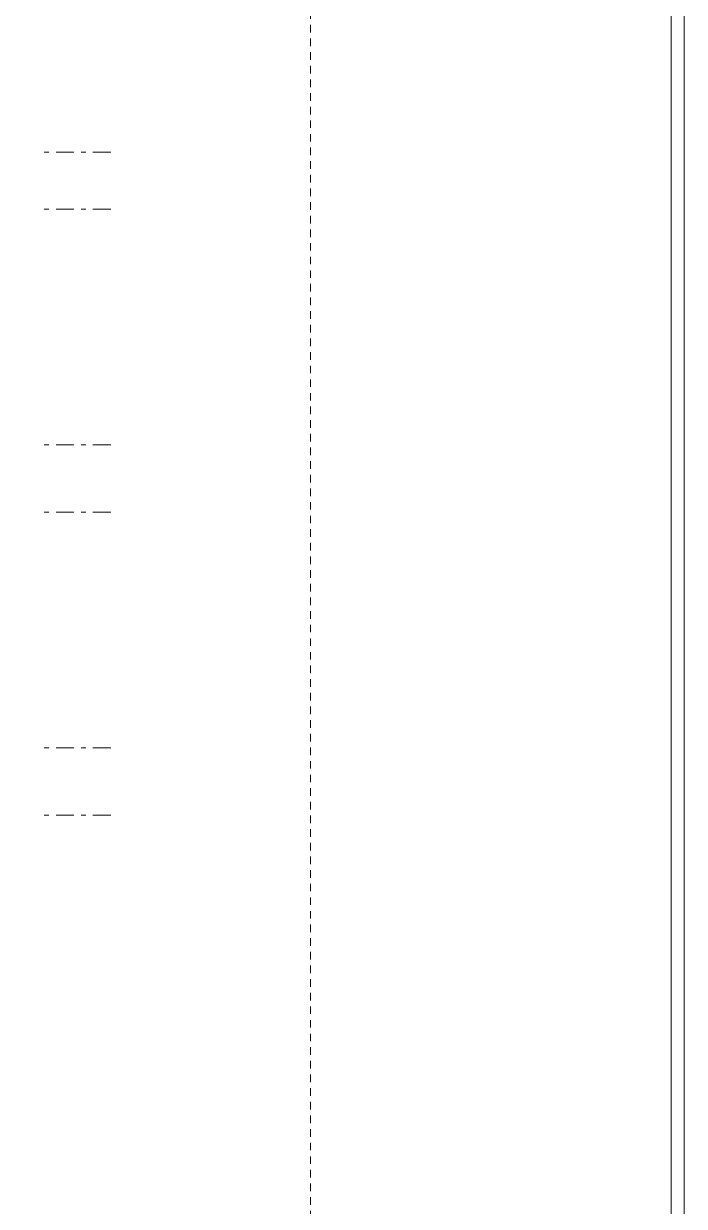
# Model space of a CAD drawing. Header units: millimetres. Extents: x 863 to 22635, y -482 to 12118.
# Drawn here: x 21432 to 22413, y 2620 to 4377 of the extents above; entities that cross this region are included whole.
import ezdxf

# ---------------------------------------------------------------- set-up
doc = ezdxf.new("R2010")
doc.units = ezdxf.units.MM
doc.linetypes.add('AXE_D2', pattern=[0.546806, 0.264583, -0.105833, 0.070556, -0.105833])
doc.linetypes.add('JIS_02_0.7', pattern=[1.35, 0.75, -0.6])
doc.layers.add('ABOVE_0G', color=235, linetype='JIS_02_0.7', lineweight=9)
doc.layers.add('TXT_0G', color=7, linetype='Continuous', lineweight=13)

# ---------------------------------------------------------------- blocks, each defined once
blk = doc.blocks.new('ANTET-1-150-A3-DIKEY')
for points in [[(165.3, 4014.3), (2761.6, 4014.3), (2761.6, 185.7), (165.3, 185.7)], [(178.5, 4001.1), (2748.5, 4001.1), (2748.5, 198.9), (178.5, 198.9)]]:
    blk.add_lwpolyline(points, close=True)

msp = doc.modelspace()

# ---------------------------------------------------------------- linework, layer by layer
at = {"layer": 'ABOVE_0G', "linetype": 'AXE_D2', "ltscale": 100}
for p, q in [((21561.35, 4186.66), (21456.13, 4186.66)), ((21561.35, 4101.66), (21456.13, 4101.66)), ((21561.35, 3751.66), (21456.13, 3751.66)), ((21561.35, 3651.66), (21456.13, 3651.66)), ((21561.35, 3301.66), (21456.13, 3301.66)), ((21561.35, 3201.66), (21456.13, 3201.66))]:
    msp.add_line(p, q, dxfattribs=at)
at = {"layer": 'ABOVE_0G', "color": 252, "ltscale": 15}
msp.add_lwpolyline([(21858.04, 5286.66), (21858.04, 841.07)], dxfattribs=at)

# ---------------------------------------------------------------- block references
at = {"layer": 'TXT_0G', "xscale": 1.5, "yscale": 1.5, "zscale": 1.5}
msp.add_blockref('ANTET-1-150-A3-DIKEY', (18270.29, -482.12), dxfattribs=at)

doc.saveas('drawing.dxf')
